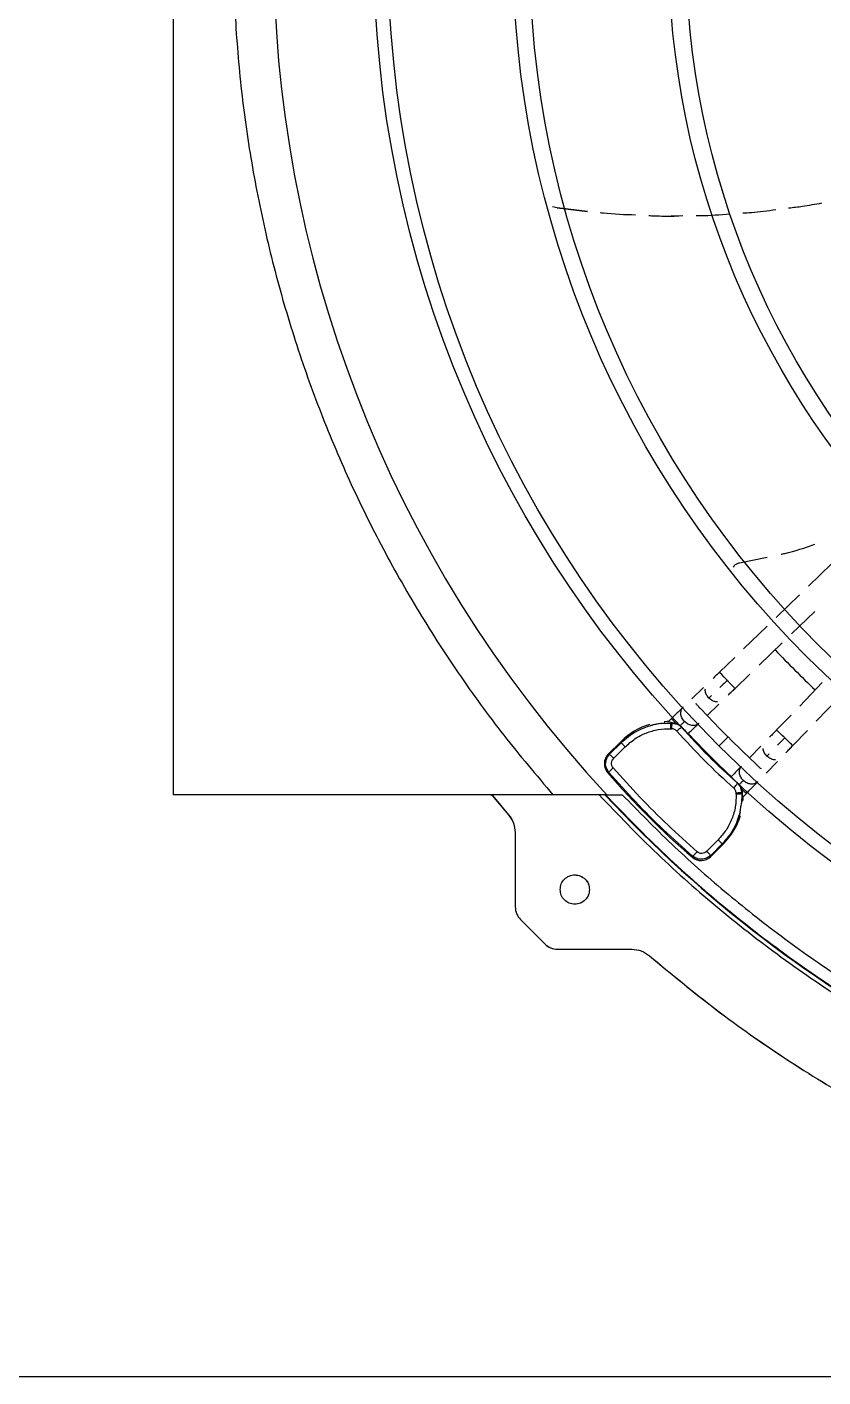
# Model space of a CAD drawing. Extents: x -31 to 236, y -16 to 155.
# Drawn here: x 28.76 to 35.72, y 50.68 to 62.48 of the extents above; entities that cross this region are included whole.
import ezdxf

# ---------------------------------------------------------------- set-up
doc = ezdxf.new("R2010")
doc.units = 0
doc.header["$MEASUREMENT"] = 0
doc.layers.get('0').update_dxf_attribs({"linetype": 'CONTINUOUS'})
doc.layers.add('0_UNIT', color=7, linetype='CONTINUOUS')

msp = doc.modelspace()

# ---------------------------------------------------------------- linework, layer by layer
at = {"color": 7, "linetype": 'Continuous', "lineweight": 25}
for p, q in [((30.04007, 70.58962), (30.04007, 55.76677)), ((30.04176, 70.58962), (30.04176, 55.76677)), ((33.39722, 60.89582), (33.35706, 60.9052)), ((33.39657, 60.89582), (33.3571, 60.90506)), ((33.39657, 60.89582), (33.66267, 60.86319)), ((33.39722, 60.89582), (33.39657, 60.89582)), ((33.66228, 60.86454), (33.39722, 60.89582)), ((34.31169, 60.82382), (34.42155, 60.82142)), ((34.42154, 60.82088), (34.42222, 60.82088)), ((34.99329, 57.79365), (35.23294, 57.84332)), ((34.99276, 57.79365), (34.99329, 57.79365)), ((35.7993, 57.78772), (35.5954, 57.59056)), ((35.51594, 57.51373), (35.31145, 57.31601)), ((35.44585, 57.17214), (35.64919, 57.36875)), ((35.23301, 57.24017), (35.02819, 57.04212)), ((35.16291, 56.89856), (35.36614, 57.09506)), ((34.94976, 56.96629), (34.81615, 56.8371)), ((34.95298, 56.69558), (35.08276, 56.82107)), ((35.71601, 56.74615), (35.5181, 56.54147)), ((34.67669, 56.70256), (34.57534, 56.60497)), ((34.70819, 56.45962), (34.81062, 56.55825)), ((35.66343, 56.40858), (35.86031, 56.6122)), ((34.31284, 56.39049), (34.39312, 56.39338)), ((34.39663, 56.43263), (34.36485, 56.40191)), ((34.39312, 56.39338), (34.39317, 56.39922)), ((34.40241, 56.39308), (34.39312, 56.39338)), ((34.39317, 56.39923), (34.40242, 56.39853)), ((34.40242, 56.39853), (34.40241, 56.39308)), ((34.40241, 56.39308), (34.44753, 56.3825)), ((34.40242, 56.39853), (34.43677, 56.39122)), ((35.44239, 56.46316), (35.31606, 56.33251)), ((34.39153, 56.34319), (34.40097, 56.34288)), ((34.48664, 56.35772), (34.47373, 56.37006)), ((34.48663, 56.35366), (34.48664, 56.35772)), ((35.45753, 56.19563), (35.58584, 56.32834)), ((33.8449, 56.12098), (33.95649, 56.23257)), ((33.95678, 56.22073), (33.85653, 56.12056)), ((33.89107, 56.08369), (33.97276, 56.1653)), ((33.95649, 56.23257), (33.95678, 56.22073)), ((33.97276, 56.1653), (33.99285, 56.18539)), ((35.17856, 56.19064), (35.07933, 56.08846)), ((33.85653, 56.12055), (33.8449, 56.12098)), ((35.22468, 55.95558), (35.32377, 56.05762)), ((33.83878, 55.96065), (33.85077, 55.96012)), ((34.97719, 55.86717), (34.97331, 55.86698)), ((34.98954, 55.85425), (34.97719, 55.86717)), ((35.00215, 55.82787), (35.01273, 55.78275)), ((35.01068, 55.81732), (35.01794, 55.78301)), ((30.04176, 55.76677), (30.04007, 55.76677)), ((33.36136, 55.76677), (30.04176, 55.76677)), ((32.83035, 55.75964), (32.97293, 55.59069)), ((32.83113, 55.75964), (32.83035, 55.75964)), ((32.83113, 55.75964), (32.97371, 55.59069)), ((33.83205, 55.76677), (33.36136, 55.76677)), ((33.83205, 55.76677), (33.9667, 55.76677)), ((34.96295, 55.77175), (34.96266, 55.78119)), ((35.01303, 55.77348), (35.01015, 55.69318)), ((35.01794, 55.78301), (35.01273, 55.78275)), ((35.01273, 55.78275), (35.01303, 55.77348)), ((35.01862, 55.77377), (35.01303, 55.77348)), ((35.01862, 55.77377), (35.01794, 55.78301)), ((35.02121, 55.74563), (35.05185, 55.77732)), ((32.97293, 55.59069), (32.97371, 55.59069)), ((33.03007, 55.43666), (33.03007, 54.78704)), ((33.03007, 55.43666), (33.03085, 55.43666)), ((33.03085, 55.43666), (33.03085, 54.78704)), ((34.78507, 55.35298), (34.70346, 55.27129)), ((34.8517, 55.33735), (34.74011, 55.22576)), ((34.84038, 55.33713), (34.7402, 55.23688)), ((34.80517, 55.37307), (34.78507, 55.35298)), ((34.8517, 55.33735), (34.84038, 55.33713)), ((34.57978, 55.21964), (34.57978, 55.23111)), ((34.74011, 55.22576), (34.7402, 55.23688)), ((33.03085, 54.78704), (33.03007, 54.78704)), ((33.07697, 54.6757), (33.07619, 54.6757)), ((33.07619, 54.6757), (33.28953, 54.46236)), ((33.07697, 54.6757), (33.29031, 54.46236)), ((33.29031, 54.46236), (33.28953, 54.46236)), ((33.40165, 54.41624), (34.05127, 54.41624)), ((34.2053, 54.3591), (34.20452, 54.3591))]:
    msp.add_line(p, q, dxfattribs=at)
at = {"color": 8, "linetype": 'Continuous', "lineweight": 25}
for p, q in [((33.85077, 55.96012), (33.83289, 55.99167)), ((34.61026, 55.21367), (34.57978, 55.23111))]:
    msp.add_line(p, q, dxfattribs=at)
at = {"color": 8, "linetype": 'Continuous', "lineweight": 25, "flags": 128}
for points in [[(34.88478, 56.76634), (34.85859, 56.79342), (34.83634, 56.81638), (34.82144, 56.83171), (34.81615, 56.8371), (34.81615, 56.8371)], [(34.95298, 56.69558), (34.95298, 56.69558), (34.94786, 56.70097), (34.9331, 56.71631), (34.91095, 56.73926), (34.88478, 56.76634)]]:
    msp.add_lwpolyline(points, dxfattribs=at)
for centre, radius in [((41.79199, 63.17881), 9.99706), ((41.79199, 63.1782), 9.87436), ((41.79199, 63.17881), 8.78089), ((41.79199, 63.1782), 8.63615), ((41.79199, 63.1782), 7.41998), ((41.79818, 63.17829), 7.27453)]:
    msp.add_circle(centre, radius)
at = {"color": 7, "linetype": 'Continuous', "lineweight": 25}
for centre, radius, start, end in [((41.79736, 63.1782), 10.88004, 137.062968, 222.937036), ((41.79061, 63.17689), 8.93517, 223.436613, 226.62464), ((41.79728, 63.17723), 9.76635, 223.11767, 225.000016), ((39.05496, 60.43581), 6.1186, 222.506594, 227.494873), ((41.79689, 63.17676), 9.76574, 224.999711, 226.882175), ((39.05512, 60.43598), 6.87305, 220.627733, 229.372173), ((41.79713, 63.17815), 10.8921, 222.877714, 262.047685)]:
    msp.add_arc(centre, radius, start, end, dxfattribs=at)
at = {"color": 8, "linetype": 'Continuous', "lineweight": 25}
for centre, radius, start, end in [((27.8583, 48.52477), 10.79717, 45.790223, 46.313352), ((30.53536, 51.16973), 6.45202, 45.572072, 46.081779)]:
    msp.add_arc(centre, radius, start, end, dxfattribs=at)
at = {"color": 7, "linetype": 'Continuous', "lineweight": 25}
for centre, major_axis, ratio, start_param, end_param in [((34.37379, 55.8142), (0.01095, 0.5912), 0.99873353, 0.02743731, 0.08783241), ((34.37379, 55.8142), (0.01095, 0.5912), 0.99873353, 0.30576453, 0.80328617), ((33.92856, 56.0375), (0.11816, -0.00449), 0.99887068, 2.39471439, 3.88810276), ((34.43334, 55.75466), (0.5912, 0.01098), 0.99873841, 6.20038528, 6.255253), ((34.43334, 55.75466), (0.5912, 0.01098), 0.99873841, 5.4798419, 5.9722231), ((34.65664, 55.30942), (-0.00447, 0.11816), 0.99886587, 2.39523002, 3.88862108)]:
    msp.add_ellipse(centre, major_axis=major_axis, ratio=ratio, start_param=start_param, end_param=end_param, dxfattribs=at)
for points, knots in [([(33.9667, 55.76677), (34.10923, 55.62104), (34.39637, 55.32745), (34.86122, 54.91627), (35.3538, 54.52574), (35.87508, 54.16095), (36.4231, 53.82377), (36.99583, 53.51716), (37.59063, 53.24364), (38.20412, 53.00559), (38.83329, 52.80476), (39.47481, 52.64254), (40.12507, 52.52), (40.78036, 52.43768), (41.43707, 52.39572), (42.09176, 52.3938), (42.74031, 52.43119), (43.37932, 52.50667), (44.0056, 52.61862), (44.61693, 52.76533), (45.21083, 52.94481), (45.78813, 53.15593), (46.35253, 53.39943), (46.90724, 53.67733), (47.45209, 53.99099), (47.9839, 54.3402), (48.49988, 54.72463), (48.99661, 55.14329), (49.47078, 55.59471), (49.91889, 56.07661), (50.33824, 56.58684), (50.72627, 57.12284), (51.08068, 57.68163), (51.39958, 58.25998), (51.68151, 58.85458), (51.92549, 59.46211), (52.13069, 60.07849), (52.29696, 60.70008), (52.42465, 61.32334), (52.5145, 61.94558), (52.56747, 62.56375), (52.58489, 63.17819), (52.56747, 63.79263), (52.5145, 64.41079), (52.42465, 65.03303), (52.29697, 65.6563), (52.13069, 66.27789), (51.9255, 66.89427), (51.68152, 67.50179), (51.39959, 68.09639), (51.08069, 68.67475), (50.72627, 69.23354), (50.33824, 69.76953), (49.9189, 70.27976), (49.47079, 70.76167), (48.99662, 71.21309), (48.49989, 71.63175), (47.98391, 72.01619), (47.4521, 72.36538), (46.90725, 72.67906), (46.35254, 72.95696), (45.78814, 73.20046), (45.21084, 73.41158), (44.61694, 73.59105), (44.00562, 73.73777), (43.37933, 73.84972), (42.74032, 73.9252), (42.09177, 73.96259), (41.43709, 73.96067), (40.78038, 73.91871), (40.12508, 73.8364), (39.47482, 73.71385), (38.8333, 73.55164), (38.20414, 73.3508), (37.59065, 73.11276), (36.99584, 72.83923), (36.42311, 72.53262), (35.87509, 72.19545), (35.35382, 71.83066), (34.86124, 71.44013), (34.39638, 71.02895), (34.10923, 70.73535), (33.9667, 70.58962)], [0, 0, 0, 0, 0.01189592, 0.02396584, 0.03619649, 0.04857359, 0.06108194, 0.07373471, 0.0864717, 0.09927432, 0.11212355, 0.12500004, 0.13787625, 0.15072533, 0.16352795, 0.17626509, 0.18891813, 0.20142621, 0.21380317, 0.22603385, 0.23810393, 0.25000004, 0.2618959, 0.27396585, 0.28619652, 0.29857361, 0.31108196, 0.32373474, 0.33647171, 0.34927432, 0.36212355, 0.37500004, 0.38787624, 0.40072531, 0.41352793, 0.42626506, 0.4389181, 0.45142619, 0.46380314, 0.47603381, 0.48810388, 0.50000001, 0.51189586, 0.52396581, 0.53619649, 0.54857357, 0.56108191, 0.57373469, 0.58647168, 0.59927428, 0.6121235, 0.62499999, 0.63787621, 0.65072529, 0.66352791, 0.67626502, 0.68891805, 0.70142614, 0.71380312, 0.72603376, 0.73810387, 0.74999998, 0.76189582, 0.77396578, 0.78619645, 0.79857355, 0.81108188, 0.82373468, 0.83647168, 0.84927427, 0.86212351, 0.87499998, 0.88787621, 0.90072531, 0.91352792, 0.92626504, 0.93891808, 0.95142617, 0.96380314, 0.97603381, 0.98810396, 1, 1, 1, 1]), ([(33.36136, 70.58962), (33.21585, 70.41815), (32.92482, 70.07521), (32.52844, 69.52874), (32.16333, 68.96127), (31.83355, 68.37242), (31.53958, 67.76495), (31.28265, 67.14089), (31.06365, 66.50254), (30.88339, 65.85218), (30.7425, 65.19218), (30.64151, 64.5249), (30.58076, 63.85277), (30.56049, 63.17819), (30.58076, 62.50362), (30.64151, 61.83149), (30.7425, 61.16421), (30.88339, 60.50421), (31.06365, 59.85385), (31.28265, 59.2155), (31.53958, 58.59144), (31.83356, 57.98397), (32.16333, 57.39512), (32.52844, 56.82765), (32.92482, 56.28118), (33.21585, 55.93824), (33.36136, 55.76677)], [0, 0, 0, 0, 0.04166667, 0.08333333, 0.125, 0.16666666, 0.20833334, 0.25000002, 0.29166668, 0.33333335, 0.375, 0.41666669, 0.45833337, 0.49999998, 0.54166666, 0.58333334, 0.62500004, 0.66666665, 0.70833332, 0.75000002, 0.7916667, 0.83333334, 0.87500001, 0.91666668, 0.95833336, 1, 1, 1, 1]), ([(35.30975, 60.87828), (35.23846, 60.86797), (35.14204, 60.85404), (35.04507, 60.84877), (35.0198, 60.8474)], [0, 0, 0, 0, 0.73941863, 1, 1, 1, 1]), ([(35.70787, 60.93542), (35.65314, 60.92508), (35.55816, 60.90714), (35.46229, 60.89647), (35.42166, 60.89195)], [0, 0, 0, 0, 0.57618242, 1, 1, 1, 1]), ([(34.08243, 60.83182), (33.98845, 60.83473), (33.88529, 60.83792), (33.78347, 60.85021), (33.7744, 60.85131)], [0, 0, 0, 0, 0.91094237, 1, 1, 1, 1]), ([(34.49702, 60.8242), (34.40564, 60.82151), (34.30623, 60.81859), (34.20747, 60.82455), (34.19948, 60.82504)], [0, 0, 0, 0, 0.91908325, 1, 1, 1, 1]), ([(34.90623, 60.84036), (34.82111, 60.83286), (34.72296, 60.82422), (34.62484, 60.82441), (34.6118, 60.82443)], [0, 0, 0, 0, 0.86718784, 1, 1, 1, 1]), ([(35.35523, 57.86867), (35.36607, 57.87086), (35.46668, 57.89121), (35.56425, 57.9251), (35.65131, 57.95535)], [0, 0, 0, 0, 0.10772802, 1, 1, 1, 1]), ([(34.9401, 57.75677), (34.94239, 57.7615), (34.94827, 57.77361), (34.96732, 57.7875), (34.98396, 57.79152), (34.99276, 57.79365)], [0, 0, 0, 0, 0.23203407, 0.59403736, 1, 1, 1, 1]), ([(34.94041, 57.75639), (34.94277, 57.76127), (34.94871, 57.77352), (34.96787, 57.78751), (34.9845, 57.79153), (34.99329, 57.79365)], [0, 0, 0, 0, 0.23772016, 0.59707421, 1, 1, 1, 1]), ([(34.81615, 56.8371), (34.80611, 56.8274), (34.78684, 56.80876), (34.76912, 56.79166), (34.76063, 56.78346)], [0, 0, 0, 0, 0.52082038, 1, 1, 1, 1]), ([(34.88478, 56.76634), (34.87264, 56.75461), (34.85097, 56.73365), (34.83019, 56.71358), (34.82105, 56.70475)], [0, 0, 0, 0, 0.56005027, 1, 1, 1, 1]), ([(34.89148, 56.63616), (34.89268, 56.63732), (34.90214, 56.64645), (34.92317, 56.66677), (34.94305, 56.68598), (34.95298, 56.69558)], [0, 0, 0, 0, 0.06782543, 0.53375694, 1, 1, 1, 1]), ([(34.49985, 56.53229), (34.49338, 56.52605), (34.48044, 56.51358), (34.45491, 56.48895), (34.42661, 56.46162), (34.40659, 56.44227), (34.39658, 56.43259)], [0, 0, 0, 0, 0.25012582, 0.50004049, 0.74993816, 1, 1, 1, 1]), ([(34.63987, 56.53012), (34.63401, 56.53681), (34.62378, 56.5485), (34.6154, 56.55852), (34.61182, 56.5628)], [0, 0, 0, 0, 0.57248786, 1, 1, 1, 1]), ([(34.66832, 56.50194), (34.66456, 56.50561), (34.65587, 56.5141), (34.64566, 56.52432), (34.63987, 56.53012)], [0, 0, 0, 0, 0.43217551, 1, 1, 1, 1]), ([(34.31283, 56.39049), (34.31798, 56.39119), (34.32747, 56.39246), (34.33685, 56.39386), (34.3377, 56.39448), (34.33813, 56.3948)], [0, 0, 0, 0, 0.36680927, 0.676056, 1, 1, 1, 1]), ([(34.39317, 56.39922), (34.3851, 56.39983), (34.37361, 56.40069), (34.36682, 56.40164), (34.36493, 56.40219), (34.3657, 56.40251), (34.36586, 56.40258)], [0, 0, 0, 0, 0.51293538, 0.72977065, 0.94135023, 1, 1, 1, 1]), ([(34.39153, 56.34319), (34.39174, 56.34977), (34.39217, 56.36293), (34.39269, 56.37895), (34.39304, 56.39034), (34.39309, 56.39237), (34.39312, 56.39338)], [0, 0, 0, 0, 0.25000075, 0.49999682, 0.75000266, 1, 1, 1, 1]), ([(34.40097, 56.34288), (34.40117, 56.34946), (34.40158, 56.36262), (34.40205, 56.37864), (34.40237, 56.39004), (34.4024, 56.39207), (34.40241, 56.39308)], [0, 0, 0, 0, 0.24999942, 0.499994, 0.74999548, 1, 1, 1, 1]), ([(34.51106, 56.40609), (34.50527, 56.40051), (34.49491, 56.39053), (34.48022, 56.37633), (34.47373, 56.37006)], [0, 0, 0, 0, 0.55831737, 1, 1, 1, 1]), ([(33.95678, 56.22073), (33.99878, 56.25712), (34.08087, 56.32824), (34.18434, 56.36101), (34.23486, 56.37701)], [0, 0, 0, 0, 0.51171491, 1, 1, 1, 1]), ([(33.99285, 56.18539), (34.02036, 56.20987), (34.07538, 56.25883), (34.17462, 56.30868), (34.28109, 56.34025), (34.35471, 56.34221), (34.39153, 56.34319)], [0, 0, 0, 0, 0.25000105, 0.50000121, 0.74999986, 1, 1, 1, 1]), ([(34.20971, 56.37253), (34.21051, 56.37247), (34.21212, 56.37235), (34.22128, 56.37416), (34.23031, 56.37606), (34.23486, 56.37701)], [0, 0, 0, 0, 0.33193425, 0.66326494, 1, 1, 1, 1]), ([(34.31284, 56.39049), (34.30658, 56.38941), (34.29394, 56.38722), (34.27913, 56.38427), (34.27084, 56.38289), (34.26731, 56.38231), (34.2607, 56.38124), (34.24881, 56.3795), (34.24028, 56.37798), (34.23486, 56.37701)], [0, 0, 0, 0, 0.25660518, 0.51806655, 0.5332425, 0.55988111, 0.64746674, 0.77621648, 1, 1, 1, 1]), ([(34.44375, 56.32281), (34.4409, 56.32566), (34.43518, 56.3314), (34.42454, 56.33749), (34.41306, 56.34178), (34.40498, 56.34252), (34.40097, 56.34288)], [0, 0, 0, 0, 0.24877774, 0.50057364, 0.7521473, 1, 1, 1, 1]), ([(34.47373, 56.37006), (34.46821, 56.37423), (34.45643, 56.38313), (34.44359, 56.38842), (34.43677, 56.39122)], [0, 0, 0, 0, 0.46911619, 1, 1, 1, 1]), ([(34.48663, 56.35366), (34.48552, 56.35353), (34.48323, 56.35328), (34.47309, 56.3466), (34.45936, 56.33611), (34.44884, 56.32715), (34.44375, 56.32281)], [0, 0, 0, 0, 0.24184858, 0.49997479, 0.75811382, 1, 1, 1, 1]), ([(34.44375, 56.32281), (34.52315, 56.23591), (34.68195, 56.06211), (34.85571, 55.90335), (34.94259, 55.82397)], [0, 0, 0, 0, 0.50000087, 1, 1, 1, 1]), ([(34.97331, 55.86698), (34.88859, 55.94446), (34.71914, 56.09943), (34.56414, 56.26892), (34.48663, 56.35366)], [0, 0, 0, 0, 0.49999938, 1, 1, 1, 1]), ([(34.48664, 56.35772), (34.49201, 56.35182), (34.50279, 56.34), (34.51711, 56.32482), (34.52921, 56.3124), (34.53752, 56.30434), (34.54216, 56.30027), (34.54237, 56.30066), (34.54246, 56.30081)], [0, 0, 0, 0, 0.18087626, 0.36307985, 0.54051449, 0.72811583, 0.89029815, 1, 1, 1, 1]), ([(34.54132, 56.29871), (34.55059, 56.30768), (34.56915, 56.32561), (34.59507, 56.35065), (34.61843, 56.37318), (34.6304, 56.38471), (34.63638, 56.39048)], [0, 0, 0, 0, 0.25013792, 0.50015327, 0.74999353, 1, 1, 1, 1]), ([(35.31606, 56.33251), (35.30646, 56.32259), (35.28728, 56.30275), (35.26653, 56.28132), (35.25701, 56.27149), (35.25542, 56.26985)], [0, 0, 0, 0, 0.45479462, 0.90914447, 1, 1, 1, 1]), ([(33.95679, 56.22072), (33.95749, 56.2201), (33.95891, 56.21886), (33.96711, 56.21088), (33.97866, 56.19951), (33.98812, 56.1901), (33.99285, 56.18539)], [0, 0, 0, 0, 0.24999527, 0.49999701, 0.75000345, 1, 1, 1, 1]), ([(34.81349, 56.19343), (34.81381, 56.19374), (34.81455, 56.19445), (34.82044, 56.20031), (34.82949, 56.20934), (34.84053, 56.22035), (34.85336, 56.23318), (34.86606, 56.24589), (34.87674, 56.25659), (34.8852, 56.26507), (34.89054, 56.27044), (34.89116, 56.27109), (34.89143, 56.27138)], [0, 0, 0, 0, 0.09142796, 0.20730221, 0.29898218, 0.40002168, 0.50631239, 0.6122537, 0.71235431, 0.80274967, 0.91261822, 1, 1, 1, 1]), ([(35.38703, 56.26409), (35.37529, 56.25196), (35.35433, 56.23028), (35.33424, 56.20952), (35.3254, 56.20039)], [0, 0, 0, 0, 0.5600547, 1, 1, 1, 1]), ([(35.4005, 56.13669), (35.40087, 56.13708), (35.40926, 56.14574), (35.42878, 56.16591), (35.44797, 56.18575), (35.45757, 56.19568)], [0, 0, 0, 0, 0.02260027, 0.51113865, 1, 1, 1, 1]), ([(33.83289, 55.99167), (33.83115, 55.99453), (33.82215, 56.00929), (33.82043, 56.04271), (33.82857, 56.08591), (33.84723, 56.10903), (33.85653, 56.12055)], [0, 0, 0, 0, 0.07173689, 0.37086205, 0.68626492, 1, 1, 1, 1]), ([(33.85653, 56.12056), (33.85706, 56.11975), (33.85811, 56.11815), (33.86584, 56.1097), (33.87703, 56.09796), (33.88639, 56.08845), (33.89107, 56.08369)], [0, 0, 0, 0, 0.24999821, 0.49999027, 0.74999325, 1, 1, 1, 1]), ([(33.88833, 56.00229), (33.88407, 56.00846), (33.87556, 56.02077), (33.87219, 56.04359), (33.87706, 56.06478), (33.8852, 56.07765), (33.89039, 56.083), (33.89107, 56.08369)], [0, 0, 0, 0, 0.25091724, 0.5005218, 0.74979909, 0.96750876, 1, 1, 1, 1]), ([(35.1502, 56.01978), (35.14439, 56.02559), (35.13417, 56.0358), (35.12566, 56.04451), (35.122, 56.04826)], [0, 0, 0, 0, 0.56905431, 1, 1, 1, 1]), ([(33.85077, 55.96012), (33.85094, 55.96144), (33.85129, 55.96419), (33.85952, 55.97448), (33.87238, 55.98787), (33.88314, 55.9976), (33.88833, 56.00229)], [0, 0, 0, 0, 0.2412465, 0.5000541, 0.75883227, 1, 1, 1, 1]), ([(34.57978, 55.23111), (34.49453, 55.30723), (34.32388, 55.4596), (34.07934, 55.70414), (33.92691, 55.87484), (33.85077, 55.96012)], [0, 0, 0, 0, 0.33313478, 0.66686602, 1, 1, 1, 1]), ([(34.62208, 55.26854), (34.53644, 55.34491), (34.36458, 55.49818), (34.11842, 55.74435), (33.96491, 55.91645), (33.88833, 56.00229)], [0, 0, 0, 0, 0.33231681, 0.66694549, 1, 1, 1, 1]), ([(35.0102, 56.01727), (35.00438, 56.01128), (34.99276, 55.9993), (34.9701, 55.97592), (34.94496, 55.94995), (34.92698, 55.93136), (34.91799, 55.92207)], [0, 0, 0, 0, 0.25011658, 0.4999956, 0.74997875, 1, 1, 1, 1]), ([(34.92007, 55.92321), (34.91992, 55.92312), (34.91956, 55.92288), (34.9236, 55.91828), (34.93159, 55.91002), (34.94397, 55.89794), (34.95946, 55.88333), (34.97129, 55.87254), (34.97719, 55.86717)], [0, 0, 0, 0, 0.11177582, 0.27357511, 0.45080048, 0.63777936, 0.8195625, 1, 1, 1, 1]), ([(35.18286, 55.99176), (35.17856, 55.99535), (35.16855, 56.00372), (35.15686, 56.01395), (35.1502, 56.01978)], [0, 0, 0, 0, 0.42974965, 1, 1, 1, 1]), ([(34.94259, 55.82397), (34.94693, 55.82906), (34.95588, 55.83959), (34.96634, 55.85335), (34.97298, 55.86353), (34.9732, 55.86585), (34.97331, 55.86698)], [0, 0, 0, 0, 0.24188032, 0.50002498, 0.75815476, 1, 1, 1, 1]), ([(34.96266, 55.78119), (34.96229, 55.7852), (34.96156, 55.79329), (34.95727, 55.80477), (34.95117, 55.8154), (34.94544, 55.82112), (34.94259, 55.82397)], [0, 0, 0, 0, 0.24779498, 0.49943096, 0.75118998, 1, 1, 1, 1]), ([(35.02564, 55.89151), (35.02004, 55.88574), (35.01002, 55.87542), (34.99582, 55.86074), (34.98954, 55.85425)], [0, 0, 0, 0, 0.55832877, 1, 1, 1, 1]), ([(35.01068, 55.81732), (35.00788, 55.82413), (35.0026, 55.83696), (34.99371, 55.84873), (34.98954, 55.85425)], [0, 0, 0, 0, 0.53088575, 1, 1, 1, 1]), ([(35.05185, 55.77732), (35.06151, 55.78731), (35.08082, 55.80728), (35.10812, 55.83547), (35.13271, 55.86086), (35.14518, 55.8737), (35.15141, 55.88012)], [0, 0, 0, 0, 0.25017771, 0.50011676, 0.74999395, 1, 1, 1, 1]), ([(32.83035, 55.75964), (32.82936, 55.7607), (32.82737, 55.7628), (32.82362, 55.76503), (32.81951, 55.7665), (32.81663, 55.76668), (32.81518, 55.76677)], [0, 0, 0, 0, 0.24998025, 0.49998427, 0.74999678, 1, 1, 1, 1]), ([(32.81597, 55.76677), (32.81741, 55.76668), (32.82029, 55.7665), (32.8244, 55.76503), (32.82816, 55.7628), (32.83014, 55.7607), (32.83113, 55.75964)], [0, 0, 0, 0, 0.25000322, 0.50001573, 0.75001975, 1, 1, 1, 1]), ([(33.76412, 55.76677), (33.93197, 55.5918), (34.26769, 55.24186), (34.81413, 54.76089), (35.38891, 54.31484), (35.99274, 53.90868), (36.62208, 53.54338), (37.27437, 53.22087), (37.94662, 52.94219), (38.63605, 52.70977), (39.33891, 52.52028), (39.8161, 52.43395), (40.0547, 52.39079)], [0, 0, 0, 0, 0.10000002, 0.20000004, 0.29999995, 0.40000005, 0.50000004, 0.60000016, 0.69999999, 0.80000004, 0.90000013, 1, 1, 1, 1]), ([(33.82066, 55.76677), (33.99372, 55.58776), (34.33984, 55.22974), (34.90414, 54.73942), (35.49817, 54.28628), (36.12254, 53.87564), (36.77339, 53.50854), (37.44794, 53.18704), (38.14289, 52.91224), (38.85516, 52.6867), (39.58076, 52.50686), (40.07269, 52.42948), (40.31865, 52.39079)], [0, 0, 0, 0, 0.09999997, 0.19999998, 0.29999997, 0.39999998, 0.49999991, 0.59999995, 0.69999992, 0.80000001, 0.90000005, 1, 1, 1, 1]), ([(34.96295, 55.77175), (34.96197, 55.73494), (34.96002, 55.66131), (34.92845, 55.55484), (34.8786, 55.45561), (34.82965, 55.40059), (34.80517, 55.37307)], [0, 0, 0, 0, 0.2499975, 0.49999556, 0.74999662, 1, 1, 1, 1]), ([(35.01273, 55.78275), (35.01173, 55.78272), (35.00974, 55.78267), (34.99838, 55.78231), (34.98238, 55.78181), (34.96923, 55.7814), (34.96266, 55.78119)], [0, 0, 0, 0, 0.24999594, 0.49999599, 0.75000089, 1, 1, 1, 1]), ([(35.01303, 55.77348), (35.01203, 55.77343), (35.01004, 55.77335), (34.99867, 55.77295), (34.98268, 55.77242), (34.96953, 55.77197), (34.96295, 55.77175)], [0, 0, 0, 0, 0.2500081, 0.5000047, 0.75000598, 1, 1, 1, 1]), ([(34.99666, 55.61521), (34.99763, 55.62063), (34.99964, 55.63191), (35.00158, 55.64528), (35.00395, 55.65946), (35.00689, 55.67427), (35.00907, 55.68692), (35.01014, 55.69319)], [0, 0, 0, 0, 0.22403018, 0.46648185, 0.48173847, 0.74326104, 1, 1, 1, 1]), ([(35.01435, 55.71858), (35.01409, 55.71826), (35.01356, 55.71763), (35.01238, 55.70999), (35.01122, 55.70117), (35.01038, 55.69496), (35.01015, 55.69318)], [0, 0, 0, 0, 0.28746422, 0.57416178, 0.8782828, 1, 1, 1, 1]), ([(35.02182, 55.74657), (35.02176, 55.74642), (35.02146, 55.74566), (35.02094, 55.74752), (35.02004, 55.75426), (35.0192, 55.76572), (35.01862, 55.77377)], [0, 0, 0, 0, 0.05435949, 0.26672812, 0.48469879, 1, 1, 1, 1]), ([(32.97293, 55.59069), (32.98937, 55.56758), (33.02224, 55.52137), (33.02746, 55.46489), (33.03007, 55.43666)], [0, 0, 0, 0, 0.50000198, 1, 1, 1, 1]), ([(32.97371, 55.59069), (32.99015, 55.56758), (33.02302, 55.52137), (33.02824, 55.46489), (33.03085, 55.43666)], [0, 0, 0, 0, 0.50000198, 1, 1, 1, 1]), ([(34.99666, 55.6152), (34.98066, 55.56468), (34.94789, 55.46121), (34.87677, 55.37913), (34.84038, 55.33713)], [0, 0, 0, 0, 0.48829389, 1, 1, 1, 1]), ([(34.99666, 55.6152), (34.9956, 55.61021), (34.99347, 55.60021), (34.99186, 55.59191), (34.99202, 55.59066), (34.99208, 55.59015)], [0, 0, 0, 0, 0.37191077, 0.74510217, 1, 1, 1, 1]), ([(34.84038, 55.33713), (34.83977, 55.33782), (34.83856, 55.33921), (34.83062, 55.34737), (34.81927, 55.35889), (34.80987, 55.36835), (34.80517, 55.37307)], [0, 0, 0, 0, 0.25000233, 0.50000933, 0.7500026, 1, 1, 1, 1]), ([(34.57978, 55.23111), (34.58112, 55.23126), (34.5839, 55.23157), (34.59422, 55.23976), (34.60764, 55.25258), (34.61738, 55.26335), (34.62208, 55.26854)], [0, 0, 0, 0, 0.24106608, 0.49981504, 0.75864179, 1, 1, 1, 1]), ([(34.7402, 55.23688), (34.72868, 55.22758), (34.70556, 55.20893), (34.66203, 55.20068), (34.62821, 55.20263), (34.61316, 55.21189), (34.61026, 55.21367)], [0, 0, 0, 0, 0.31116652, 0.62398385, 0.92760979, 1, 1, 1, 1]), ([(34.70346, 55.27129), (34.70278, 55.27062), (34.70009, 55.26802), (34.69416, 55.26342), (34.68187, 55.25665), (34.66335, 55.25242), (34.64056, 55.25578), (34.62825, 55.26428), (34.62208, 55.26854)], [0, 0, 0, 0, 0.032196, 0.12542168, 0.25076399, 0.49987053, 0.74927251, 1, 1, 1, 1]), ([(34.7402, 55.23688), (34.73942, 55.23739), (34.73784, 55.23842), (34.72943, 55.24611), (34.71772, 55.25726), (34.70822, 55.26662), (34.70346, 55.27129)], [0, 0, 0, 0, 0.24999728, 0.49999809, 0.74999755, 1, 1, 1, 1]), ([(33.42438, 54.9379), (33.42631, 54.95467), (33.43016, 54.9882), (33.45979, 55.03085), (33.50214, 55.05935), (33.55251, 55.06936), (33.60287, 55.05935), (33.64522, 55.03085), (33.67485, 54.9882), (33.67871, 54.95467), (33.68063, 54.9379)], [0, 0, 0, 0, 0.12499905, 0.24999862, 0.37500023, 0.49999928, 0.62499977, 0.75000138, 0.87500095, 1, 1, 1, 1]), ([(33.55173, 55.06602), (33.56852, 55.0641), (33.60209, 55.06024), (33.64444, 55.03061), (33.67407, 54.98826), (33.67792, 54.95469), (33.67985, 54.9379)], [0, 0, 0, 0, 0.25000062, 0.50000347, 0.75000226, 1, 1, 1, 1]), ([(33.68063, 54.9379), (33.67871, 54.92113), (33.67485, 54.88759), (33.64523, 54.84494), (33.60287, 54.81644), (33.55251, 54.80643), (33.50214, 54.81644), (33.45979, 54.84494), (33.43016, 54.88759), (33.42631, 54.92113), (33.42438, 54.9379)], [0, 0, 0, 0, 0.1250039, 0.25000256, 0.37499999, 0.50000072, 0.62500001, 0.74999744, 0.8749961, 1, 1, 1, 1]), ([(33.67985, 54.9379), (33.67792, 54.92111), (33.67407, 54.88753), (33.64444, 54.84518), (33.60209, 54.81555), (33.56851, 54.8117), (33.55173, 54.80977)], [0, 0, 0, 0, 0.25000743, 0.5000044, 0.74999891, 1, 1, 1, 1]), ([(33.03085, 54.78704), (33.03308, 54.76622), (33.03752, 54.72458), (33.06382, 54.69199), (33.07697, 54.6757)], [0, 0, 0, 0, 0.50000942, 1, 1, 1, 1]), ([(33.28953, 54.46236), (33.30583, 54.44921), (33.33841, 54.42291), (33.38005, 54.41846), (33.40087, 54.41624)], [0, 0, 0, 0, 0.49999518, 1, 1, 1, 1]), ([(33.29031, 54.46236), (33.30661, 54.44921), (33.33919, 54.42291), (33.38083, 54.41846), (33.40165, 54.41624)], [0, 0, 0, 0, 0.49999518, 1, 1, 1, 1]), ([(34.05048, 54.41624), (34.07872, 54.41363), (34.1352, 54.40841), (34.18141, 54.37554), (34.20452, 54.3591)], [0, 0, 0, 0, 0.49999604, 1, 1, 1, 1]), ([(34.05127, 54.41624), (34.0795, 54.41363), (34.13598, 54.40841), (34.18219, 54.37554), (34.2053, 54.3591)], [0, 0, 0, 0, 0.49999604, 1, 1, 1, 1]), ([(34.20452, 54.3591), (34.39644, 54.2001), (34.78027, 53.8821), (35.39326, 53.45301), (36.03077, 53.0623), (36.69134, 52.71086), (37.14892, 52.51318), (37.3777, 52.41434)], [0, 0, 0, 0, 0.20000015, 0.40000022, 0.60000002, 0.8000001, 1, 1, 1, 1]), ([(34.2053, 54.3591), (34.39722, 54.2001), (34.78105, 53.8821), (35.39404, 53.45301), (36.03155, 53.0623), (36.69212, 52.71086), (37.1497, 52.51318), (37.37848, 52.41434)], [0, 0, 0, 0, 0.20000015, 0.40000022, 0.60000002, 0.8000001, 1, 1, 1, 1])]:
    msp.add_open_spline(points, degree=3, knots=knots, dxfattribs=at)
at = {"color": 8, "linetype": 'Continuous', "lineweight": 25}
for points, knots in [([(34.72439, 56.61149), (34.71644, 56.62154), (34.70053, 56.64163), (34.69091, 56.67198), (34.69357, 56.68792), (34.6944, 56.69292)], [0, 0, 0, 0, 0.40702282, 0.81404966, 1, 1, 1, 1]), ([(34.74842, 56.63466), (34.7465, 56.6328), (34.73726, 56.62389), (34.73008, 56.61697), (34.72439, 56.61149)], [0, 0, 0, 0, 0.20818895, 1, 1, 1, 1]), ([(34.51106, 56.40609), (34.50298, 56.41616), (34.48682, 56.43631), (34.477, 56.47295), (34.48154, 56.50582), (34.49074, 56.52691), (34.49982, 56.53221), (34.49988, 56.53224)], [0, 0, 0, 0, 0.24959648, 0.49918898, 0.74878257, 0.99837298, 1, 1, 1, 1]), ([(34.80047, 56.57851), (34.79684, 56.57807), (34.7822, 56.57627), (34.75367, 56.58675), (34.73415, 56.60325), (34.72439, 56.61149)], [0, 0, 0, 0, 0.14151294, 0.57075206, 1, 1, 1, 1]), ([(34.39684, 56.43232), (34.39676, 56.4324), (34.39627, 56.43293), (34.39862, 56.43054), (34.40393, 56.42509), (34.41251, 56.41626), (34.42345, 56.40498), (34.43233, 56.39581), (34.43677, 56.39122)], [0, 0, 0, 0, 0.03775371, 0.2302051, 0.42265452, 0.61510675, 0.80754619, 1, 1, 1, 1]), ([(34.63636, 56.39052), (34.62791, 56.38438), (34.61095, 56.37207), (34.57634, 56.37017), (34.54053, 56.38077), (34.52088, 56.39765), (34.51106, 56.40609)], [0, 0, 0, 0, 0.2487761, 0.49918695, 0.74959428, 1, 1, 1, 1]), ([(34.44753, 56.3825), (34.45472, 56.37876), (34.46925, 56.37118), (34.48079, 56.35954), (34.48663, 56.35366)], [0, 0, 0, 0, 0.49408423, 1, 1, 1, 1]), ([(35.23193, 56.10395), (35.22378, 56.11369), (35.20746, 56.13318), (35.19709, 56.15895), (35.19819, 56.171), (35.19828, 56.17195)], [0, 0, 0, 0, 0.47931896, 0.95862226, 1, 1, 1, 1]), ([(35.45755, 56.1957), (35.45652, 56.19672), (35.45445, 56.19878), (35.43817, 56.21458), (35.41484, 56.2372), (35.3963, 56.25513), (35.38703, 56.26409)], [0, 0, 0, 0, 0.24922765, 0.4994868, 0.74974025, 1, 1, 1, 1]), ([(35.25117, 56.12377), (35.25067, 56.12325), (35.24317, 56.11552), (35.23736, 56.10953), (35.23193, 56.10395)], [0, 0, 0, 0, 0.06643839, 1, 1, 1, 1]), ([(35.3066, 56.07327), (35.3038, 56.07285), (35.29002, 56.0708), (35.26202, 56.08027), (35.24196, 56.09605), (35.23193, 56.10395)], [0, 0, 0, 0, 0.1130586, 0.55652766, 1, 1, 1, 1]), ([(35.02564, 55.89151), (35.01722, 55.90131), (35.00039, 55.92089), (34.98935, 55.95719), (34.99278, 55.99018), (35.00126, 56.01161), (35.01016, 56.01719), (35.01022, 56.01723)], [0, 0, 0, 0, 0.24957742, 0.49915274, 0.74873377, 0.99831194, 1, 1, 1, 1]), ([(34.97331, 55.86698), (34.9792, 55.86114), (34.99084, 55.8496), (34.99841, 55.83506), (35.00215, 55.82787)], [0, 0, 0, 0, 0.50595031, 1, 1, 1, 1]), ([(35.15138, 55.88017), (35.14314, 55.87375), (35.12661, 55.86087), (35.09209, 55.85781), (35.05594, 55.8672), (35.03574, 55.88341), (35.02564, 55.89151)], [0, 0, 0, 0, 0.24873056, 0.49915447, 0.74957631, 1, 1, 1, 1])]:
    msp.add_open_spline(points, degree=3, knots=knots, dxfattribs=at)
at = {"layer": '0_UNIT'}
msp.add_line((116.42318, 50.67829), (27.36068, 50.67829), dxfattribs=at)

doc.saveas('drawing.dxf')
